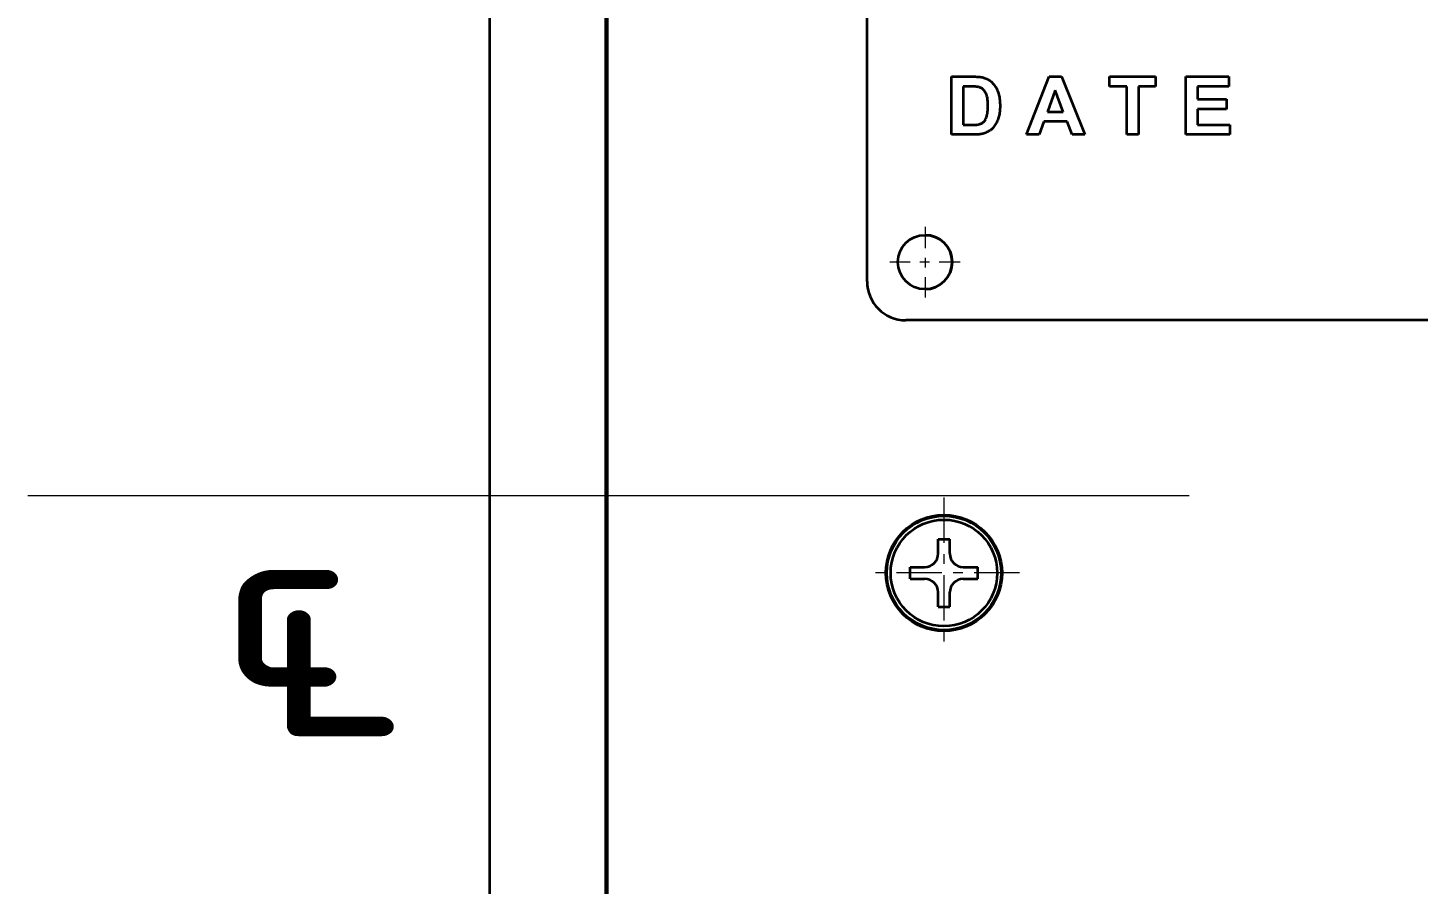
# Model space of a CAD drawing. Extents: x 23 to 417, y 3 to 294.
# Drawn here: x 197.17 to 211.53, y 93.8 to 102.64 of the extents above; entities that cross this region are included whole.
import ezdxf
from ezdxf.enums import TextEntityAlignment as Align

# ---------------------------------------------------------------- set-up
doc = ezdxf.new("R2010")
doc.units = 0
doc.linetypes.add('DASHDOT', pattern=[18.5, 12, -3, 0.5, -3])
doc.layers.get('0').update_dxf_attribs({"lineweight": 13})
doc.styles.add('GDT', font='gdt.shx')

# ---------------------------------------------------------------- blocks, each defined once
blk = doc.blocks.new('BLOCK4737')
at = {"color": 7, "lineweight": 13, "style": 'GDT'}
blk.add_text('q', height=10, dxfattribs=at).set_placement((-109.034, -18.925), (-101.7, -18.925), align=Align.FIT)
blk = doc.blocks.new('BLOCK4744')
at = {"color": 7, "linetype": 'DASHDOT', "lineweight": 13, "ltscale": 0.091}
for p, q in [((-72.474, 6.372), (-72.474, 2.732)), ((-70.654, 4.552), (-74.294, 4.552))]:
    blk.add_line(p, q, dxfattribs=at)
blk = doc.blocks.new('BLOCK4756')
at = {"color": 7, "linetype": 'DASHDOT', "lineweight": 13, "ltscale": 0.195}
for p, q in [((-71.5, -7.602), (-71.5, -15.402)), ((-67.6, -11.502), (-75.4, -11.502))]:
    blk.add_line(p, q, dxfattribs=at)
blk = doc.blocks.new('BLOCK4760')
at = {"color": 7, "lineweight": 35}
for p, q in [((-94.974, 74), (-94.974, -89)), ((-88.974, -78.297), (-88.974, 61.698)), ((-88.874, -77.297), (-88.874, 61.602)), ((-75.474, 3.552), (-75.474, 49.552)), ((22.526, 1.552), (-73.474, 1.552))]:
    blk.add_line(p, q, dxfattribs=at)
at = {"color": 7, "lineweight": 35, "ltscale": 0.027677}
blk.add_line((-71.116, 14.134), (-70.009, 14.134), dxfattribs=at)
at = {"color": 7, "lineweight": 35, "ltscale": 0.075}
for p, q in [((-71.116, 11.134), (-71.116, 14.134)), ((-59.008, 11.134), (-59.008, 14.134))]:
    blk.add_line(p, q, dxfattribs=at)
at = {"color": 7, "lineweight": 35, "ltscale": 0.001828}
blk.add_line((-70.009, 14.134), (-69.936, 14.133), dxfattribs=at)
at = {"color": 7, "lineweight": 35, "ltscale": 0.001739}
blk.add_line((-69.936, 14.133), (-69.866, 14.131), dxfattribs=at)
at = {"color": 7, "lineweight": 35, "ltscale": 0.001651}
blk.add_line((-69.866, 14.131), (-69.8, 14.129), dxfattribs=at)
at = {"color": 7, "lineweight": 35, "ltscale": 0.001564}
for p, q in [((-69.8, 14.129), (-69.738, 14.125)), ((-68.799, 11.725), (-68.83, 11.67))]:
    blk.add_line(p, q, dxfattribs=at)
at = {"color": 7, "lineweight": 35, "ltscale": 0.001478}
blk.add_line((-69.738, 14.125), (-69.679, 14.119), dxfattribs=at)
at = {"color": 7, "lineweight": 35, "ltscale": 0.001392}
blk.add_line((-69.679, 14.119), (-69.624, 14.113), dxfattribs=at)
at = {"color": 7, "lineweight": 35, "ltscale": 0.001307}
blk.add_line((-69.624, 14.113), (-69.572, 14.106), dxfattribs=at)
at = {"color": 7, "lineweight": 35, "ltscale": 0.001224}
blk.add_line((-69.572, 14.106), (-69.524, 14.097), dxfattribs=at)
at = {"color": 7, "lineweight": 35, "ltscale": 0.001142}
blk.add_line((-69.524, 14.097), (-69.479, 14.087), dxfattribs=at)
at = {"color": 7, "lineweight": 35, "ltscale": 0.001062}
blk.add_line((-69.479, 14.087), (-69.438, 14.076), dxfattribs=at)
at = {"color": 7, "lineweight": 35, "ltscale": 0.001367}
blk.add_line((-69.438, 14.076), (-69.386, 14.06), dxfattribs=at)
at = {"color": 7, "lineweight": 35, "ltscale": 0.001351}
blk.add_line((-69.386, 14.06), (-69.336, 14.041), dxfattribs=at)
at = {"color": 7, "lineweight": 35, "ltscale": 0.001339}
blk.add_line((-69.336, 14.041), (-69.287, 14.019), dxfattribs=at)
at = {"color": 7, "lineweight": 35, "ltscale": 0.001331}
blk.add_line((-69.287, 14.019), (-69.239, 13.995), dxfattribs=at)
at = {"color": 7, "lineweight": 35, "ltscale": 0.001326}
blk.add_line((-69.239, 13.995), (-69.193, 13.969), dxfattribs=at)
at = {"color": 7, "lineweight": 35, "ltscale": 0.001325}
blk.add_line((-69.193, 13.969), (-69.149, 13.94), dxfattribs=at)
at = {"color": 7, "lineweight": 35, "ltscale": 0.001328}
blk.add_line((-69.149, 13.94), (-69.106, 13.908), dxfattribs=at)
at = {"color": 7, "lineweight": 35, "ltscale": 0.001335}
blk.add_line((-69.106, 13.908), (-69.064, 13.875), dxfattribs=at)
at = {"color": 7, "lineweight": 35, "ltscale": 0.001346}
for p, q in [((-69.064, 13.875), (-69.024, 13.839)), ((-69.337, 11.234), (-69.388, 11.215))]:
    blk.add_line(p, q, dxfattribs=at)
at = {"color": 7, "lineweight": 35, "ltscale": 0.001359}
blk.add_line((-69.024, 13.839), (-68.986, 13.8), dxfattribs=at)
at = {"color": 7, "lineweight": 35, "ltscale": 0.001369}
blk.add_line((-68.986, 13.8), (-68.949, 13.76), dxfattribs=at)
at = {"color": 7, "lineweight": 35, "ltscale": 0.001373}
blk.add_line((-68.949, 13.76), (-68.914, 13.717), dxfattribs=at)
at = {"color": 7, "lineweight": 35, "ltscale": 0.001381}
for p, q in [((-68.914, 13.717), (-68.881, 13.673)), ((-69.675, 11.15), (-69.729, 11.144))]:
    blk.add_line(p, q, dxfattribs=at)
at = {"color": 7, "lineweight": 35, "ltscale": 0.00139}
blk.add_line((-68.881, 13.673), (-68.85, 13.627), dxfattribs=at)
at = {"color": 7, "lineweight": 35, "ltscale": 0.080488}
blk.add_line((-67.228, 11.134), (-66.06, 14.134), dxfattribs=at)
at = {"color": 7, "lineweight": 35, "ltscale": 0.016013}
blk.add_line((-66.06, 14.134), (-65.419, 14.134), dxfattribs=at)
at = {"color": 7, "lineweight": 35, "ltscale": 0.080789}
blk.add_line((-65.419, 14.134), (-64.218, 11.134), dxfattribs=at)
at = {"color": 7, "lineweight": 35, "ltscale": 0.059601}
blk.add_line((-62.947, 14.134), (-60.563, 14.134), dxfattribs=at)
at = {"color": 7, "lineweight": 35, "ltscale": 0.012688}
for p, q in [((-62.947, 13.626), (-62.947, 14.134)), ((-60.563, 14.134), (-60.563, 13.626)), ((-56.783, 14.134), (-56.783, 13.626))]:
    blk.add_line(p, q, dxfattribs=at)
at = {"color": 7, "lineweight": 35, "ltscale": 0.055611}
blk.add_line((-59.008, 14.134), (-56.783, 14.134), dxfattribs=at)
at = {"color": 7, "lineweight": 35, "ltscale": 0.049676}
blk.add_line((-70.51, 13.626), (-70.51, 11.639), dxfattribs=at)
at = {"color": 7, "lineweight": 35, "ltscale": 0.006804}
blk.add_line((-70.238, 13.626), (-70.51, 13.626), dxfattribs=at)
at = {"color": 7, "lineweight": 35, "ltscale": 0.001791}
blk.add_line((-70.167, 13.626), (-70.238, 13.626), dxfattribs=at)
at = {"color": 7, "lineweight": 35, "ltscale": 0.001669}
for p, q in [((-70.1, 13.625), (-70.167, 13.626)), ((-68.717, 11.902), (-68.742, 11.841))]:
    blk.add_line(p, q, dxfattribs=at)
at = {"color": 7, "lineweight": 35, "ltscale": 0.001548}
blk.add_line((-70.038, 13.624), (-70.1, 13.625), dxfattribs=at)
at = {"color": 7, "lineweight": 35, "ltscale": 0.001426}
blk.add_line((-69.981, 13.622), (-70.038, 13.624), dxfattribs=at)
at = {"color": 7, "lineweight": 35, "ltscale": 0.001306}
for p, q in [((-69.929, 13.619), (-69.981, 13.622)), ((-69.243, 12.939), (-69.249, 12.991))]:
    blk.add_line(p, q, dxfattribs=at)
at = {"color": 7, "lineweight": 35, "ltscale": 0.001185}
blk.add_line((-69.881, 13.616), (-69.929, 13.619), dxfattribs=at)
at = {"color": 7, "lineweight": 35, "ltscale": 0.001065}
blk.add_line((-69.839, 13.612), (-69.881, 13.616), dxfattribs=at)
at = {"color": 7, "lineweight": 35, "ltscale": 0.000944901}
blk.add_line((-69.802, 13.608), (-69.839, 13.612), dxfattribs=at)
at = {"color": 7, "lineweight": 35, "ltscale": 0.000826169}
blk.add_line((-69.769, 13.603), (-69.802, 13.608), dxfattribs=at)
at = {"color": 7, "lineweight": 35, "ltscale": 0.00070856}
blk.add_line((-69.741, 13.598), (-69.769, 13.603), dxfattribs=at)
at = {"color": 7, "lineweight": 35, "ltscale": 0.000858153}
blk.add_line((-69.708, 13.59), (-69.741, 13.598), dxfattribs=at)
at = {"color": 7, "lineweight": 35, "ltscale": 0.000838504}
blk.add_line((-69.675, 13.58), (-69.708, 13.59), dxfattribs=at)
at = {"color": 7, "lineweight": 35, "ltscale": 0.000819997}
blk.add_line((-69.644, 13.569), (-69.675, 13.58), dxfattribs=at)
at = {"color": 7, "lineweight": 35, "ltscale": 0.000804442}
blk.add_line((-69.615, 13.557), (-69.644, 13.569), dxfattribs=at)
at = {"color": 7, "lineweight": 35, "ltscale": 0.00079095}
blk.add_line((-69.586, 13.544), (-69.615, 13.557), dxfattribs=at)
at = {"color": 7, "lineweight": 35, "ltscale": 0.000779166}
blk.add_line((-69.559, 13.529), (-69.586, 13.544), dxfattribs=at)
at = {"color": 7, "lineweight": 35, "ltscale": 0.000770836}
blk.add_line((-69.532, 13.513), (-69.559, 13.529), dxfattribs=at)
at = {"color": 7, "lineweight": 35, "ltscale": 0.000764144}
blk.add_line((-69.507, 13.495), (-69.532, 13.513), dxfattribs=at)
at = {"color": 7, "lineweight": 35, "ltscale": 0.000760505}
blk.add_line((-69.483, 13.477), (-69.507, 13.495), dxfattribs=at)
at = {"color": 7, "lineweight": 35, "ltscale": 0.000759522}
blk.add_line((-69.461, 13.456), (-69.483, 13.477), dxfattribs=at)
at = {"color": 7, "lineweight": 35, "ltscale": 0.000765516}
blk.add_line((-69.439, 13.435), (-69.461, 13.456), dxfattribs=at)
at = {"color": 7, "lineweight": 35, "ltscale": 0.000778575}
blk.add_line((-69.418, 13.411), (-69.439, 13.435), dxfattribs=at)
at = {"color": 7, "lineweight": 35, "ltscale": 0.000794308}
blk.add_line((-69.399, 13.386), (-69.418, 13.411), dxfattribs=at)
at = {"color": 7, "lineweight": 35, "ltscale": 0.000812242}
blk.add_line((-69.38, 13.36), (-69.399, 13.386), dxfattribs=at)
at = {"color": 7, "lineweight": 35, "ltscale": 0.000832899}
blk.add_line((-69.362, 13.332), (-69.38, 13.36), dxfattribs=at)
at = {"color": 7, "lineweight": 35, "ltscale": 0.000855786}
blk.add_line((-69.346, 13.302), (-69.362, 13.332), dxfattribs=at)
at = {"color": 7, "lineweight": 35, "ltscale": 0.000880284}
blk.add_line((-69.33, 13.27), (-69.346, 13.302), dxfattribs=at)
at = {"color": 7, "lineweight": 35, "ltscale": 0.000906981}
blk.add_line((-69.315, 13.237), (-69.33, 13.27), dxfattribs=at)
at = {"color": 7, "lineweight": 35, "ltscale": 0.000935345}
blk.add_line((-69.302, 13.202), (-69.315, 13.237), dxfattribs=at)
at = {"color": 7, "lineweight": 35, "ltscale": 0.000964803}
blk.add_line((-69.289, 13.166), (-69.302, 13.202), dxfattribs=at)
at = {"color": 7, "lineweight": 35, "ltscale": 0.001014}
blk.add_line((-69.277, 13.127), (-69.289, 13.166), dxfattribs=at)
at = {"color": 7, "lineweight": 35, "ltscale": 0.001084}
for p, q in [((-69.267, 13.085), (-69.277, 13.127)), ((-69.289, 12.082), (-69.277, 12.124))]:
    blk.add_line(p, q, dxfattribs=at)
at = {"color": 7, "lineweight": 35, "ltscale": 0.001156}
blk.add_line((-69.257, 13.04), (-69.267, 13.085), dxfattribs=at)
at = {"color": 7, "lineweight": 35, "ltscale": 0.00123}
blk.add_line((-69.249, 12.991), (-69.257, 13.04), dxfattribs=at)
at = {"color": 7, "lineweight": 35, "ltscale": 0.001382}
blk.add_line((-69.237, 12.884), (-69.243, 12.939), dxfattribs=at)
at = {"color": 7, "lineweight": 35, "ltscale": 0.001403}
blk.add_line((-68.85, 13.627), (-68.82, 13.579), dxfattribs=at)
at = {"color": 7, "lineweight": 35, "ltscale": 0.001418}
blk.add_line((-68.82, 13.579), (-68.792, 13.53), dxfattribs=at)
at = {"color": 7, "lineweight": 35, "ltscale": 0.001436}
blk.add_line((-68.792, 13.53), (-68.766, 13.479), dxfattribs=at)
at = {"color": 7, "lineweight": 35, "ltscale": 0.001457}
blk.add_line((-68.766, 13.479), (-68.742, 13.426), dxfattribs=at)
at = {"color": 7, "lineweight": 35, "ltscale": 0.00148}
blk.add_line((-68.742, 13.426), (-68.72, 13.371), dxfattribs=at)
at = {"color": 7, "lineweight": 35, "ltscale": 0.001506}
blk.add_line((-68.72, 13.371), (-68.699, 13.314), dxfattribs=at)
at = {"color": 7, "lineweight": 35, "ltscale": 0.001543}
blk.add_line((-68.699, 13.314), (-68.681, 13.255), dxfattribs=at)
at = {"color": 7, "lineweight": 35, "ltscale": 0.001594}
blk.add_line((-68.681, 13.255), (-68.664, 13.194), dxfattribs=at)
at = {"color": 7, "lineweight": 35, "ltscale": 0.001647}
blk.add_line((-68.664, 13.194), (-68.649, 13.13), dxfattribs=at)
at = {"color": 7, "lineweight": 35, "ltscale": 0.001702}
blk.add_line((-68.649, 13.13), (-68.637, 13.063), dxfattribs=at)
at = {"color": 7, "lineweight": 35, "ltscale": 0.00176}
blk.add_line((-68.637, 13.063), (-68.626, 12.993), dxfattribs=at)
at = {"color": 7, "lineweight": 35, "ltscale": 0.001819}
blk.add_line((-68.626, 12.993), (-68.617, 12.921), dxfattribs=at)
at = {"color": 7, "lineweight": 35, "ltscale": 0.029617}
blk.add_line((-65.746, 13.434), (-66.152, 12.321), dxfattribs=at)
at = {"color": 7, "lineweight": 35, "ltscale": 0.029688}
blk.add_line((-65.333, 12.321), (-65.746, 13.434), dxfattribs=at)
at = {"color": 7, "lineweight": 35, "ltscale": 0.022255}
blk.add_line((-62.057, 13.626), (-62.947, 13.626), dxfattribs=at)
at = {"color": 7, "lineweight": 35, "ltscale": 0.062312}
for p, q in [((-62.057, 11.134), (-62.057, 13.626)), ((-61.451, 13.626), (-61.451, 11.134))]:
    blk.add_line(p, q, dxfattribs=at)
at = {"color": 7, "lineweight": 35, "ltscale": 0.022203}
blk.add_line((-60.563, 13.626), (-61.451, 13.626), dxfattribs=at)
at = {"color": 7, "lineweight": 35, "ltscale": 0.016627}
blk.add_line((-58.402, 13.626), (-58.402, 12.961), dxfattribs=at)
at = {"color": 7, "lineweight": 35, "ltscale": 0.040467}
blk.add_line((-56.783, 13.626), (-58.402, 13.626), dxfattribs=at)
at = {"color": 7, "lineweight": 35, "ltscale": 0.037653}
for p, q in [((-58.402, 12.961), (-56.896, 12.961)), ((-56.896, 12.456), (-58.402, 12.456))]:
    blk.add_line(p, q, dxfattribs=at)
at = {"color": 7, "lineweight": 35, "ltscale": 0.012637}
for p, q in [((-56.896, 12.961), (-56.896, 12.456)), ((-56.726, 11.639), (-56.726, 11.134))]:
    blk.add_line(p, q, dxfattribs=at)
at = {"color": 7, "lineweight": 35, "ltscale": 0.001213}
blk.add_line((-69.267, 12.169), (-69.257, 12.216), dxfattribs=at)
at = {"color": 7, "lineweight": 35, "ltscale": 0.001279}
blk.add_line((-69.257, 12.216), (-69.249, 12.267), dxfattribs=at)
at = {"color": 7, "lineweight": 35, "ltscale": 0.001348}
blk.add_line((-69.249, 12.267), (-69.243, 12.32), dxfattribs=at)
at = {"color": 7, "lineweight": 35, "ltscale": 0.001417}
blk.add_line((-69.243, 12.32), (-69.237, 12.377), dxfattribs=at)
at = {"color": 7, "lineweight": 35, "ltscale": 0.00146}
blk.add_line((-69.233, 12.826), (-69.237, 12.884), dxfattribs=at)
at = {"color": 7, "lineweight": 35, "ltscale": 0.001487}
blk.add_line((-69.237, 12.377), (-69.233, 12.436), dxfattribs=at)
at = {"color": 7, "lineweight": 35, "ltscale": 0.001539}
blk.add_line((-69.23, 12.764), (-69.233, 12.826), dxfattribs=at)
at = {"color": 7, "lineweight": 35, "ltscale": 0.001559}
blk.add_line((-69.233, 12.436), (-69.23, 12.498), dxfattribs=at)
at = {"color": 7, "lineweight": 35, "ltscale": 0.001619}
blk.add_line((-69.228, 12.7), (-69.23, 12.764), dxfattribs=at)
at = {"color": 7, "lineweight": 35, "ltscale": 0.00163}
blk.add_line((-69.23, 12.498), (-69.228, 12.564), dxfattribs=at)
at = {"color": 7, "lineweight": 35, "ltscale": 0.001699}
blk.add_line((-69.227, 12.632), (-69.228, 12.7), dxfattribs=at)
at = {"color": 7, "lineweight": 35, "ltscale": 0.001703}
blk.add_line((-69.228, 12.564), (-69.227, 12.632), dxfattribs=at)
at = {"color": 7, "lineweight": 35, "ltscale": 0.001591}
blk.add_line((-68.624, 12.26), (-68.634, 12.197), dxfattribs=at)
at = {"color": 7, "lineweight": 35, "ltscale": 0.001635}
blk.add_line((-68.616, 12.325), (-68.624, 12.26), dxfattribs=at)
at = {"color": 7, "lineweight": 35, "ltscale": 0.001881}
blk.add_line((-68.617, 12.921), (-68.61, 12.846), dxfattribs=at)
at = {"color": 7, "lineweight": 35, "ltscale": 0.001681}
blk.add_line((-68.609, 12.392), (-68.616, 12.325), dxfattribs=at)
at = {"color": 7, "lineweight": 35, "ltscale": 0.001944}
blk.add_line((-68.61, 12.846), (-68.605, 12.768), dxfattribs=at)
at = {"color": 7, "lineweight": 35, "ltscale": 0.001728}
blk.add_line((-68.605, 12.461), (-68.609, 12.392), dxfattribs=at)
at = {"color": 7, "lineweight": 35, "ltscale": 0.002009}
blk.add_line((-68.605, 12.768), (-68.602, 12.688), dxfattribs=at)
at = {"color": 7, "lineweight": 35, "ltscale": 0.001777}
blk.add_line((-68.602, 12.532), (-68.605, 12.461), dxfattribs=at)
at = {"color": 7, "lineweight": 35, "ltscale": 0.002075}
blk.add_line((-68.602, 12.688), (-68.601, 12.605), dxfattribs=at)
at = {"color": 7, "lineweight": 35, "ltscale": 0.001826}
blk.add_line((-68.601, 12.605), (-68.602, 12.532), dxfattribs=at)
at = {"color": 7, "lineweight": 35, "ltscale": 0.020464}
blk.add_line((-66.152, 12.321), (-65.333, 12.321), dxfattribs=at)
at = {"color": 7, "lineweight": 35, "ltscale": 0.020412}
blk.add_line((-58.402, 12.456), (-58.402, 11.639), dxfattribs=at)
at = {"color": 7, "lineweight": 35, "ltscale": 0.011306}
blk.add_line((-70.51, 11.639), (-70.058, 11.639), dxfattribs=at)
at = {"color": 7, "lineweight": 35, "ltscale": 0.001234}
blk.add_line((-70.058, 11.639), (-70.009, 11.64), dxfattribs=at)
at = {"color": 7, "lineweight": 35, "ltscale": 0.001163}
blk.add_line((-70.009, 11.64), (-69.962, 11.64), dxfattribs=at)
at = {"color": 7, "lineweight": 35, "ltscale": 0.001093}
blk.add_line((-69.962, 11.64), (-69.919, 11.642), dxfattribs=at)
at = {"color": 7, "lineweight": 35, "ltscale": 0.001023}
blk.add_line((-69.919, 11.642), (-69.878, 11.644), dxfattribs=at)
at = {"color": 7, "lineweight": 35, "ltscale": 0.000953206}
blk.add_line((-69.878, 11.644), (-69.84, 11.646), dxfattribs=at)
at = {"color": 7, "lineweight": 35, "ltscale": 0.00088396}
blk.add_line((-69.84, 11.646), (-69.805, 11.65), dxfattribs=at)
at = {"color": 7, "lineweight": 35, "ltscale": 0.000815181}
blk.add_line((-69.805, 11.65), (-69.772, 11.653), dxfattribs=at)
at = {"color": 7, "lineweight": 35, "ltscale": 0.000747032}
blk.add_line((-69.772, 11.653), (-69.743, 11.658), dxfattribs=at)
at = {"color": 7, "lineweight": 35, "ltscale": 0.00067968}
blk.add_line((-69.743, 11.658), (-69.716, 11.662), dxfattribs=at)
at = {"color": 7, "lineweight": 35, "ltscale": 0.000613095}
blk.add_line((-69.716, 11.662), (-69.692, 11.668), dxfattribs=at)
at = {"color": 7, "lineweight": 35, "ltscale": 0.000750762}
blk.add_line((-69.692, 11.668), (-69.663, 11.676), dxfattribs=at)
at = {"color": 7, "lineweight": 35, "ltscale": 0.000733408}
blk.add_line((-69.663, 11.676), (-69.635, 11.685), dxfattribs=at)
at = {"color": 7, "lineweight": 35, "ltscale": 0.000718208}
blk.add_line((-69.635, 11.685), (-69.608, 11.695), dxfattribs=at)
at = {"color": 7, "lineweight": 35, "ltscale": 0.000704661}
blk.add_line((-69.608, 11.695), (-69.582, 11.706), dxfattribs=at)
at = {"color": 7, "lineweight": 35, "ltscale": 0.000691699}
blk.add_line((-69.582, 11.706), (-69.557, 11.717), dxfattribs=at)
at = {"color": 7, "lineweight": 35, "ltscale": 0.000681434}
blk.add_line((-69.557, 11.717), (-69.533, 11.73), dxfattribs=at)
at = {"color": 7, "lineweight": 35, "ltscale": 0.000672356}
blk.add_line((-69.533, 11.73), (-69.51, 11.745), dxfattribs=at)
at = {"color": 7, "lineweight": 35, "ltscale": 0.000664888}
blk.add_line((-69.51, 11.745), (-69.488, 11.76), dxfattribs=at)
at = {"color": 7, "lineweight": 35, "ltscale": 0.000660058}
blk.add_line((-69.488, 11.76), (-69.467, 11.776), dxfattribs=at)
at = {"color": 7, "lineweight": 35, "ltscale": 0.000656616}
blk.add_line((-69.467, 11.776), (-69.447, 11.793), dxfattribs=at)
at = {"color": 7, "lineweight": 35, "ltscale": 0.000668437}
blk.add_line((-69.447, 11.793), (-69.428, 11.811), dxfattribs=at)
at = {"color": 7, "lineweight": 35, "ltscale": 0.000697479}
blk.add_line((-69.428, 11.811), (-69.41, 11.832), dxfattribs=at)
at = {"color": 7, "lineweight": 35, "ltscale": 0.00073052}
blk.add_line((-69.41, 11.832), (-69.392, 11.856), dxfattribs=at)
at = {"color": 7, "lineweight": 35, "ltscale": 0.000766203}
blk.add_line((-69.392, 11.856), (-69.375, 11.881), dxfattribs=at)
at = {"color": 7, "lineweight": 35, "ltscale": 0.000805148}
blk.add_line((-69.375, 11.881), (-69.359, 11.909), dxfattribs=at)
at = {"color": 7, "lineweight": 35, "ltscale": 0.000846224}
blk.add_line((-69.359, 11.909), (-69.344, 11.939), dxfattribs=at)
at = {"color": 7, "lineweight": 35, "ltscale": 0.000889541}
blk.add_line((-69.344, 11.939), (-69.329, 11.972), dxfattribs=at)
at = {"color": 7, "lineweight": 35, "ltscale": 0.000934632}
blk.add_line((-69.329, 11.972), (-69.315, 12.006), dxfattribs=at)
at = {"color": 7, "lineweight": 35, "ltscale": 0.000980932}
blk.add_line((-69.315, 12.006), (-69.301, 12.043), dxfattribs=at)
at = {"color": 7, "lineweight": 35, "ltscale": 0.001029}
blk.add_line((-69.301, 12.043), (-69.289, 12.082), dxfattribs=at)
at = {"color": 7, "lineweight": 35, "ltscale": 0.001147}
blk.add_line((-69.277, 12.124), (-69.267, 12.169), dxfattribs=at)
at = {"color": 7, "lineweight": 35, "ltscale": 0.001473}
blk.add_line((-68.935, 11.523), (-68.974, 11.478), dxfattribs=at)
at = {"color": 7, "lineweight": 35, "ltscale": 0.00149}
blk.add_line((-68.898, 11.569), (-68.935, 11.523), dxfattribs=at)
at = {"color": 7, "lineweight": 35, "ltscale": 0.001511}
for p, q in [((-68.863, 11.619), (-68.898, 11.569)), ((-69.787, 11.139), (-69.848, 11.136))]:
    blk.add_line(p, q, dxfattribs=at)
at = {"color": 7, "lineweight": 35, "ltscale": 0.001536}
blk.add_line((-68.83, 11.67), (-68.863, 11.619), dxfattribs=at)
at = {"color": 7, "lineweight": 35, "ltscale": 0.001596}
blk.add_line((-68.769, 11.781), (-68.799, 11.725), dxfattribs=at)
at = {"color": 7, "lineweight": 35, "ltscale": 0.001631}
blk.add_line((-68.742, 11.841), (-68.769, 11.781), dxfattribs=at)
at = {"color": 7, "lineweight": 35, "ltscale": 0.00171}
blk.add_line((-68.693, 11.967), (-68.717, 11.902), dxfattribs=at)
at = {"color": 7, "lineweight": 35, "ltscale": 0.001434}
blk.add_line((-68.676, 12.021), (-68.693, 11.967), dxfattribs=at)
at = {"color": 7, "lineweight": 35, "ltscale": 0.00147}
blk.add_line((-68.66, 12.078), (-68.676, 12.021), dxfattribs=at)
at = {"color": 7, "lineweight": 35, "ltscale": 0.001508}
blk.add_line((-68.646, 12.137), (-68.66, 12.078), dxfattribs=at)
at = {"color": 7, "lineweight": 35, "ltscale": 0.001549}
blk.add_line((-68.634, 12.197), (-68.646, 12.137), dxfattribs=at)
at = {"color": 7, "lineweight": 35, "ltscale": 0.018126}
blk.add_line((-66.338, 11.815), (-66.586, 11.134), dxfattribs=at)
at = {"color": 7, "lineweight": 35, "ltscale": 0.029979}
blk.add_line((-65.139, 11.815), (-66.338, 11.815), dxfattribs=at)
at = {"color": 7, "lineweight": 35, "ltscale": 0.018251}
blk.add_line((-64.877, 11.134), (-65.139, 11.815), dxfattribs=at)
at = {"color": 7, "lineweight": 35, "ltscale": 0.041899}
blk.add_line((-58.402, 11.639), (-56.726, 11.639), dxfattribs=at)
at = {"color": 7, "lineweight": 35, "ltscale": 0.028496}
blk.add_line((-69.976, 11.134), (-71.116, 11.134), dxfattribs=at)
at = {"color": 7, "lineweight": 35, "ltscale": 0.001644}
blk.add_line((-69.911, 11.134), (-69.976, 11.134), dxfattribs=at)
at = {"color": 7, "lineweight": 35, "ltscale": 0.001578}
blk.add_line((-69.848, 11.136), (-69.911, 11.134), dxfattribs=at)
at = {"color": 7, "lineweight": 35, "ltscale": 0.001446}
blk.add_line((-69.729, 11.144), (-69.787, 11.139), dxfattribs=at)
at = {"color": 7, "lineweight": 35, "ltscale": 0.001319}
blk.add_line((-69.622, 11.157), (-69.675, 11.15), dxfattribs=at)
at = {"color": 7, "lineweight": 35, "ltscale": 0.001256}
blk.add_line((-69.573, 11.165), (-69.622, 11.157), dxfattribs=at)
at = {"color": 7, "lineweight": 35, "ltscale": 0.001195}
blk.add_line((-69.526, 11.174), (-69.573, 11.165), dxfattribs=at)
at = {"color": 7, "lineweight": 35, "ltscale": 0.001136}
blk.add_line((-69.482, 11.185), (-69.526, 11.174), dxfattribs=at)
at = {"color": 7, "lineweight": 35, "ltscale": 0.001079}
blk.add_line((-69.44, 11.197), (-69.482, 11.185), dxfattribs=at)
at = {"color": 7, "lineweight": 35, "ltscale": 0.001387}
blk.add_line((-69.388, 11.215), (-69.44, 11.197), dxfattribs=at)
at = {"color": 7, "lineweight": 35, "ltscale": 0.001308}
blk.add_line((-69.289, 11.255), (-69.337, 11.234), dxfattribs=at)
at = {"color": 7, "lineweight": 35, "ltscale": 0.001271}
blk.add_line((-69.243, 11.277), (-69.289, 11.255), dxfattribs=at)
at = {"color": 7, "lineweight": 35, "ltscale": 0.001237}
blk.add_line((-69.2, 11.3), (-69.243, 11.277), dxfattribs=at)
at = {"color": 7, "lineweight": 35, "ltscale": 0.001205}
blk.add_line((-69.158, 11.325), (-69.2, 11.3), dxfattribs=at)
at = {"color": 7, "lineweight": 35, "ltscale": 0.001177}
blk.add_line((-69.119, 11.351), (-69.158, 11.325), dxfattribs=at)
at = {"color": 7, "lineweight": 35, "ltscale": 0.00115}
blk.add_line((-69.082, 11.378), (-69.119, 11.351), dxfattribs=at)
at = {"color": 7, "lineweight": 35, "ltscale": 0.001128}
blk.add_line((-69.047, 11.407), (-69.082, 11.378), dxfattribs=at)
at = {"color": 7, "lineweight": 35, "ltscale": 0.001108}
blk.add_line((-69.015, 11.437), (-69.047, 11.407), dxfattribs=at)
at = {"color": 7, "lineweight": 35, "ltscale": 0.001459}
blk.add_line((-68.974, 11.478), (-69.015, 11.437), dxfattribs=at)
at = {"color": 7, "lineweight": 35, "ltscale": 0.016064}
blk.add_line((-66.586, 11.134), (-67.228, 11.134), dxfattribs=at)
at = {"color": 7, "lineweight": 35, "ltscale": 0.016473}
blk.add_line((-64.218, 11.134), (-64.877, 11.134), dxfattribs=at)
at = {"color": 7, "lineweight": 35, "ltscale": 0.015143}
blk.add_line((-61.451, 11.134), (-62.057, 11.134), dxfattribs=at)
at = {"color": 7, "lineweight": 35, "ltscale": 0.057043}
blk.add_line((-56.726, 11.134), (-59.008, 11.134), dxfattribs=at)
at = {"color": 7, "lineweight": 35, "ltscale": 0.01875}
for p, q in [((-71.8, -10.502), (-71.8, -9.752)), ((-71.2, -10.502), (-71.2, -9.752)), ((-73.25, -11.202), (-72.5, -11.202)), ((-70.5, -11.202), (-69.75, -11.202)), ((-73.25, -11.802), (-72.5, -11.802)), ((-70.5, -11.802), (-69.75, -11.802)), ((-71.8, -13.252), (-71.8, -12.502)), ((-71.2, -13.252), (-71.2, -12.502))]:
    blk.add_line(p, q, dxfattribs=at)
at = {"color": 7, "lineweight": 35, "ltscale": 0.014999}
for p, q in [((-71.8, -9.752), (-71.2, -9.752)), ((-73.25, -11.802), (-73.25, -11.202)), ((-69.75, -11.802), (-69.75, -11.202)), ((-71.8, -13.252), (-71.2, -13.252))]:
    blk.add_line(p, q, dxfattribs=at)
at = {"color": 7, "lineweight": 35}
for centre, radius in [((-72.474, 4.552), 1.4), ((-71.5, -11.502), 3), ((-71.5, -11.502), 2.95), ((-71.5, -11.502), 2.75)]:
    blk.add_circle(centre, radius, dxfattribs=at)
for centre, radius, start, end in [((-72.474, 4.552), 1.4, 270, 450), ((-73.474, 3.552), 2, 180.00001, 270), ((-72.5, -10.502), 0.7, 269.99999, 360), ((-70.5, -10.502), 0.7, 180, 270), ((-72.5, -12.502), 0.7, 360, 90), ((-70.5, -12.502), 0.7, 89.99999, 180)]:
    blk.add_arc(centre, radius, start, end, dxfattribs=at)

msp = doc.modelspace()

# ---------------------------------------------------------------- linework, layer by layer
at = {"color": 7, "linetype": 'DASHDOT', "lineweight": 13}
msp.add_line((197.1667, 97.8119), (244.5406, 97.8119), dxfattribs=at)

# ---------------------------------------------------------------- block references
at = {"lineweight": 0, "xscale": 0.2, "yscale": 0.2, "zscale": 0.2}
for name in ['BLOCK4760', 'BLOCK4744', 'BLOCK4756', 'BLOCK4737']:
    msp.add_blockref(name, (220.9318, 99.3118), dxfattribs=at)

doc.saveas('drawing.dxf')
